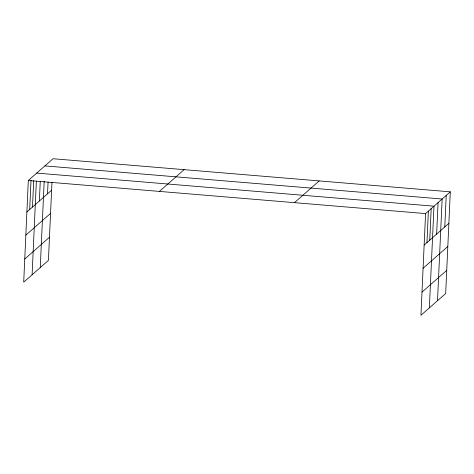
<?xml version="1.0" encoding="UTF-8"?>
<svg xmlns="http://www.w3.org/2000/svg" width="474" height="474" viewBox="0 0 474 474"><rect width="100%" height="100%" fill="white"/><g stroke="black" fill="none" stroke-linecap="round" stroke-linejoin="round"><path stroke-width="0.71" d="M450.3 191.834L425.575 213.584L420.953 315.269L445.684 293.519L450.3 191.834L53.047 158.731L28.316 180.481L23.7 282.166L48.425 260.416L51.98 182.17M29.69 209.52L31.017 180.215M32.493 207.055L33.69 180.677M32.108 274.772L36.356 181.145M39.372 201L40.272 181.216M40.266 267.591L44.183 181.293M47.536 193.819L48.064 182.099M426.944 242.623L428.377 211.12M429.746 240.158L431.18 208.655M429.361 307.875L433.983 206.19L36.723 173.087M436.631 234.103L438.059 202.599M437.526 300.694L442.141 199.015L44.882 165.906M444.79 226.922L446.218 195.424M26.888 211.985L51.613 190.228M25.833 235.145L50.564 213.389M24.755 259.005L49.48 237.255M159.412 191.407L184.137 169.656M294.478 202.665L319.203 180.908M424.141 245.088L448.872 223.337M423.092 268.248L447.817 246.498M422.008 292.108L446.733 270.358M28.316 180.481L425.575 213.584"/></g></svg>
